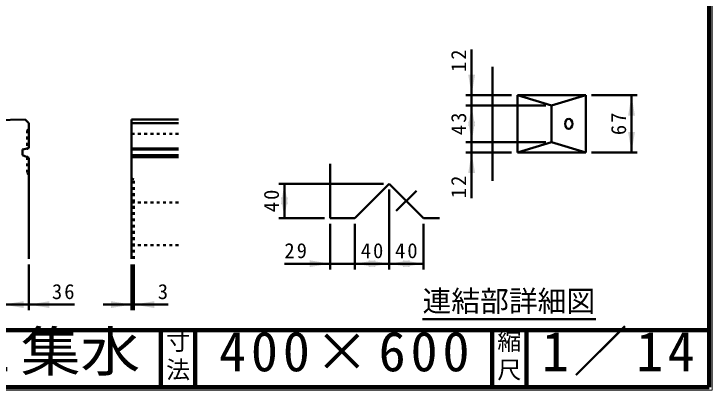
# Model space of a CAD drawing. Units: millimetres, scale not verified, with parts at other scales. Extents: x 100 to 4105, y 100 to 2870.
# Drawn here: x 2883 to 4105, y 100 to 759 of the extents above; entities that cross this region are included whole.
import ezdxf
from ezdxf.enums import TextEntityAlignment as Align

# ---------------------------------------------------------------- set-up
doc = ezdxf.new("R2010")
doc.units = ezdxf.units.MM
doc.header["$LTSCALE"] = 5
doc.header["$PDMODE"] = 32
doc.header["$PDSIZE"] = 2.5
doc.linetypes.add('USER1', pattern=[2.2, 1, -1.2])
doc.linetypes.add('USER2', pattern=[13.4, 10, -1.2, 1, -1.2])
doc.layers.add('V-nasSTD', color=7, linetype='Continuous', lineweight=35)
doc.styles.add('ＭＳ ゴシック', font='')
doc.styles.get('ＭＳ ゴシック').set_extended_font_data('MS Gothic')

msp = doc.modelspace()

# ---------------------------------------------------------------- hatches: boundary and pattern name
at = {"layer": 'V-nasSTD'}
for points in [[(3678.047, 652.688), (3684.047, 616.688), (3690.047, 652.688)], [(3970.047, 580.688), (3964.047, 616.688), (3958.047, 580.688)], [(3690.047, 562.688), (3684.047, 598.688), (3678.047, 562.688)], [(3678.047, 570.188), (3684.047, 534.188), (3690.047, 570.188)], [(3958.047, 552.188), (3964.047, 516.188), (3970.047, 552.188)], [(3690.047, 480.188), (3684.047, 516.188), (3678.047, 480.188)], [(3362.138, 425.41), (3356.138, 461.41), (3350.138, 425.41)], [(3350.138, 437.41), (3356.138, 401.41), (3362.138, 437.41)], [(3400.138, 315.41), (3436.138, 321.41), (3400.138, 327.41)], [(3515.638, 327.41), (3479.638, 321.41), (3515.638, 315.41)], [(3503.638, 315.41), (3539.638, 321.41), (3503.638, 327.41)], [(3575.638, 327.41), (3539.638, 321.41), (3575.638, 315.41)], [(3563.638, 315.41), (3599.638, 321.41), (3563.638, 327.41)], [(2899.673, 255.741), (2863.673, 249.741), (2899.673, 243.741)], [(2944.673, 255.741), (2908.673, 249.741), (2944.673, 243.741)], [(3052.673, 243.741), (3088.673, 249.741), (3052.673, 255.741)], [(3128.423, 255.741), (3092.423, 249.741), (3128.423, 243.741)]]:
    msp.add_hatch(color=256, dxfattribs=at).paths.add_polyline_path(points)

# ---------------------------------------------------------------- linework, layer by layer
at = {"layer": 'V-nasSTD', "lineweight": 100}
for p, q in [((4100, 105), (4100, 2865)), ((105, 205), (4100, 205)), ((3140, 205), (3140, 105)), ((3200, 205), (3200, 105)), ((3720, 205), (3720, 105)), ((3780, 205), (3780, 105)), ((105, 105), (4100, 105))]:
    msp.add_line(p, q, dxfattribs=at)
at = {"layer": 'V-nasSTD', "lineweight": 50}
for p, q in [((3684.047, 696.688), (3684.047, 616.688)), ((3720.547, 666.438), (3720.547, 466.438)), ((3754.047, 616.688), (3674.047, 616.688)), ((3684.047, 598.688), (3684.047, 616.688)), ((3764.047, 616.688), (3764.047, 516.188)), ((3764.047, 616.688), (3884.047, 616.688)), ((3764.047, 616.688), (3824.047, 598.688)), ((3824.047, 598.688), (3884.047, 616.688)), ((3884.047, 616.688), (3884.047, 516.188)), ((3894.047, 616.688), (3974.047, 616.688)), ((3964.047, 516.188), (3964.047, 616.688)), ((3814.047, 598.688), (3674.047, 598.688)), ((3684.047, 534.188), (3684.047, 598.688)), ((3824.047, 598.688), (3824.047, 534.188)), ((2602.423, 567.491), (2902.423, 573.741)), ((2902.423, 573.741), (2908.673, 567.491)), ((2908.673, 567.491), (2908.673, 523.76)), ((3088.673, 573.741), (3170.673, 573.741)), ((3088.673, 573.741), (3088.673, 329.741)), ((3088.673, 567.491), (3170.673, 567.491)), ((3814.047, 534.188), (3674.047, 534.188)), ((3684.047, 516.188), (3684.047, 534.188)), ((3764.047, 516.188), (3824.047, 534.188)), ((3824.047, 534.188), (3884.047, 516.188)), ((2897.423, 521.241), (2908.673, 523.76)), ((2897.423, 511.241), (2897.423, 521.241)), ((3088.673, 523.116), (3170.673, 523.116)), ((3088.673, 521.241), (3170.673, 521.241)), ((3754.047, 516.188), (3674.047, 516.188)), ((3684.047, 436.188), (3684.047, 516.188)), ((3764.047, 516.188), (3884.047, 516.188)), ((3894.047, 516.188), (3974.047, 516.188)), ((2897.423, 511.241), (2908.673, 507.044)), ((2908.673, 507.044), (2908.673, 329.741)), ((3088.673, 511.241), (3170.673, 511.241)), ((3088.673, 508.116), (3170.673, 508.116)), ((3436.138, 496.41), (3436.138, 401.41)), ((3529.638, 461.41), (3346.138, 461.41)), ((3356.138, 401.41), (3356.138, 461.41)), ((3479.638, 401.41), (3539.638, 461.41)), ((3539.638, 461.41), (3599.638, 401.41)), ((3539.638, 451.41), (3539.638, 311.41)), ((3426.138, 401.41), (3346.138, 401.41)), ((3436.138, 401.41), (3479.638, 401.41)), ((3436.138, 391.41), (3436.138, 311.41)), ((3479.638, 391.41), (3479.638, 311.41)), ((3599.638, 401.41), (3627.638, 401.41)), ((3599.638, 391.41), (3599.638, 311.41)), ((2908.673, 319.741), (2908.673, 239.741)), ((3088.673, 319.741), (3088.673, 239.741)), ((3092.423, 319.741), (3092.423, 239.741)), ((3356.138, 321.41), (3436.138, 321.41)), ((3436.138, 321.41), (3479.638, 321.41)), ((3479.638, 321.41), (3539.638, 321.41)), ((3539.638, 321.41), (3599.638, 321.41)), ((2863.673, 249.741), (2908.673, 249.741)), ((2988.673, 249.741), (2908.673, 249.741)), ((3038.673, 249.741), (3088.673, 249.741)), ((3088.673, 249.741), (3092.423, 249.741)), ((3152.423, 249.741), (3092.423, 249.741)), ((3598.038, 223.956), (3901.446, 223.956))]:
    msp.add_line(p, q, dxfattribs=at)
at = {"layer": 'V-nasSTD', "linetype": 'USER1', "lineweight": 50}
for p, q in [((2905.798, 554.991), (2908.673, 557.866)), ((2905.798, 554.991), (2905.798, 523.116)), ((3088.673, 548.741), (3170.673, 548.741)), ((2905.798, 508.116), (2905.798, 479.991)), ((2905.798, 479.991), (2908.673, 477.116)), ((3088.673, 471.241), (3092.423, 468.741)), ((3092.423, 329.741), (3092.423, 468.741)), ((3088.673, 441.241), (3092.423, 443.741)), ((3088.673, 428.741), (3170.673, 428.741)), ((3170.673, 353.741), (3088.673, 353.741))]:
    msp.add_line(p, q, dxfattribs=at)
at = {"layer": 'V-nasSTD', "linetype": 'USER2', "lineweight": 50}
msp.add_line((3551.96, 413.732), (3587.316, 449.087), dxfattribs=at)
at = {"layer": 'V-nasSTD', "lineweight": 13}
msp.add_lwpolyline([(100, 100), (100, 2870), (4105, 2870), (4105, 100)], close=True, dxfattribs=at)
at = {"layer": 'V-nasSTD', "lineweight": 50}
msp.add_ellipse((3854.047, 566.438), major_axis=(0, 9), ratio=0.707107, dxfattribs=at)
at = {"layer": 'V-nasSTD'}
for p in [(2905.798, 523.116), (2905.798, 508.116)]:
    msp.add_point(p, dxfattribs=at)

# ---------------------------------------------------------------- texts
at = {"layer": 'V-nasSTD', "style": 'ＭＳ ゴシック'}
for s, height, p in [('3', 26.39, (3134.423, 285.741)), ('連結部詳細図', 36.95, (3598.038, 274.356)), ('寸', 30.79, (3148.982, 200.999)), ('縮', 30.79, (3728.982, 200.999)), ('法', 30.79, (3148.976, 151.01)), ('尺', 30.79, (3728.976, 151.01))]:
    msp.add_text(s, height=height, dxfattribs=at).set_placement(p, align=Align.TOP_LEFT)
at = {"layer": 'V-nasSTD', "style": 'ＭＳ ゴシック', "width": 1.1}
msp.add_text('ユニロードⅡ Ｌ集水', height=69.65, dxfattribs=at).set_placement((2111, 202.47), align=Align.TOP_LEFT)
at = {"layer": 'V-nasSTD', "char_height": 26.39, "attachment_point": 1, "rotation": 90, "style": 'ＭＳ ゴシック'}
for s, insert in [('\\T1.2;12', (3648.047, 657.088)), ('\\T1.2;43', (3648.047, 546.638)), ('\\T1.2;67', (3928.047, 546.638)), ('\\T1.2;12', (3648.047, 436.188)), ('\\T1.2;40', (3320.138, 411.61))]:
    msp.add_mtext(s, dxfattribs=dict(at, insert=insert))
at = {"layer": 'V-nasSTD', "attachment_point": 1, "style": 'ＭＳ ゴシック'}
for s, insert, char_height in [('\\T1.2;29', (3356.138, 357.41), 26.39), ('\\T1.2;40', (3489.838, 357.41), 26.39), ('\\T1.2;40', (3549.838, 357.41), 26.39), ('\\T1.2;36', (2949.073, 285.741), 26.39), ('\\T1.16;1／14', (3807.033, 202.582), 69.65), ('\\T1.18;400×600', (3241.581, 202.508), 69.65)]:
    msp.add_mtext(s, dxfattribs=dict(at, insert=insert, char_height=char_height))

doc.saveas('drawing.dxf')
